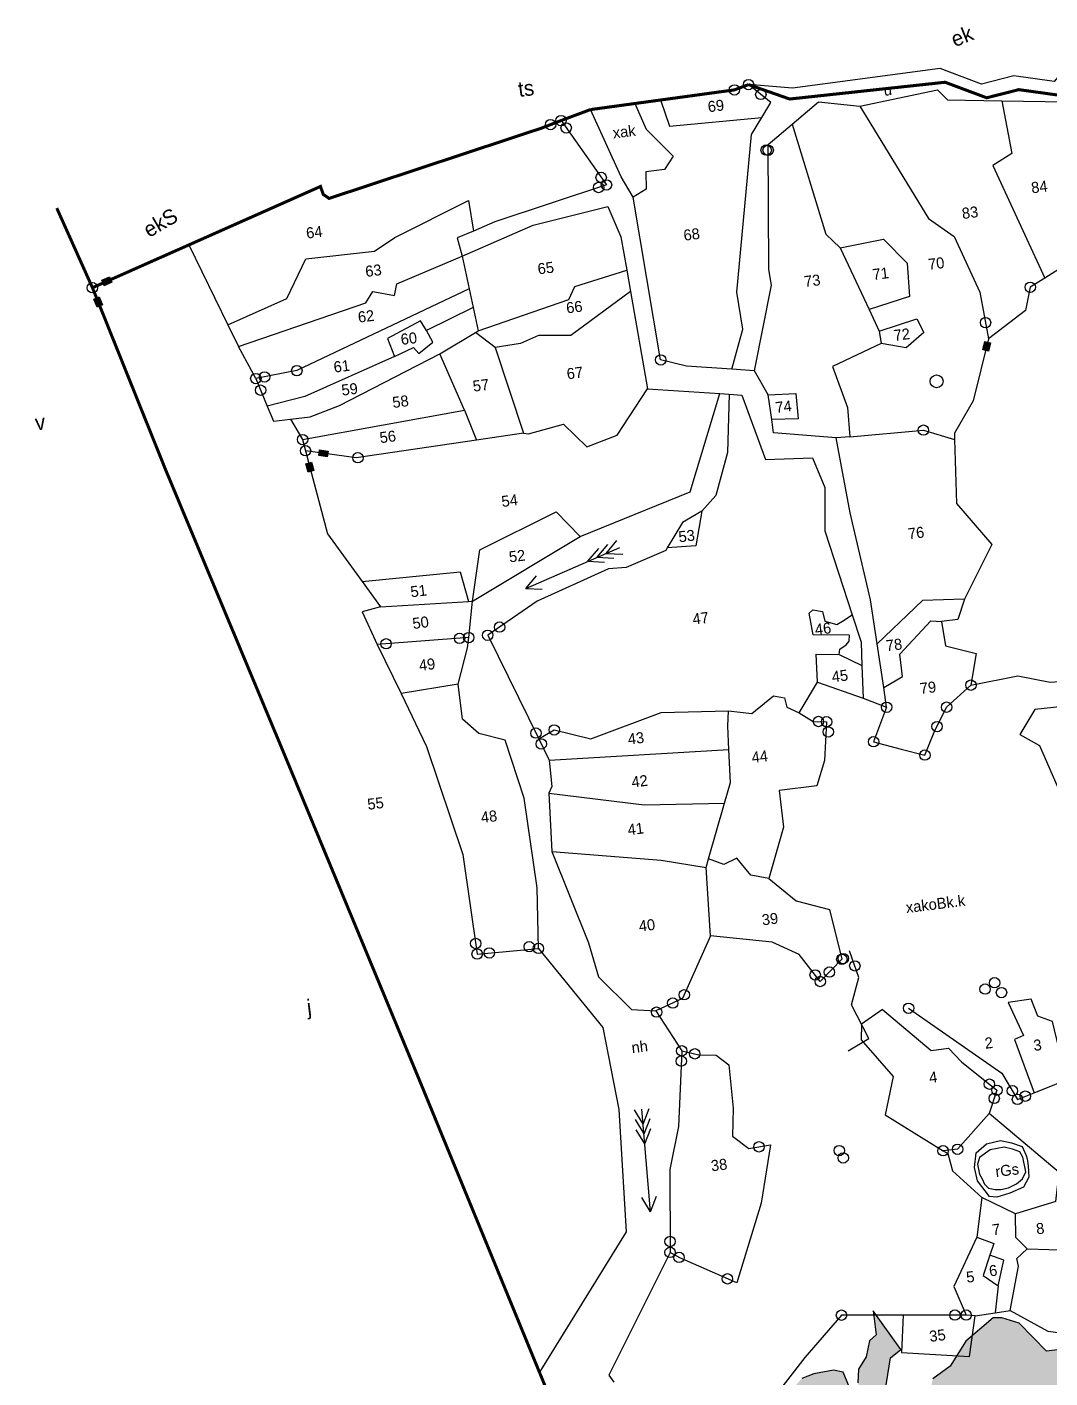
# Model space of a CAD drawing. Header units: metres. Extents: x 290104 to 292132, y 1990019 to 1991719.
# Drawn here: x 290122 to 290799, y 1990526 to 1991420 of the extents above; entities that cross this region are included whole.
import ezdxf
from ezdxf.enums import TextEntityAlignment as Align

# ---------------------------------------------------------------- set-up
doc = ezdxf.new("R2010")
doc.units = ezdxf.units.M
doc.header["$MEASUREMENT"] = 0
doc.linetypes.add('DASHDOT', pattern=[1, 0.5, -0.25, 0, -0.25])
doc.linetypes.add('DIVIDE', pattern=[1.25, 0.5, -0.25, 0, -0.25, 0, -0.25])
for name, color, linetype in [('LINE_WATER', 4, 'Continuous'), ('OFF', 1, 'Continuous'), ('POLY_HATCH', 12, 'Continuous'), ('POLY_PARCEL', 6, 'Continuous'), ('POLY_ROAD', 30, 'Continuous'), ('POLY_WATER', 4, 'Continuous'), ('SYM_ARROW', 1, 'Continuous'), ('SYM_STONE', 1, 'Continuous'), ('TEXT_MAPIN', 7, 'Continuous'), ('TEXT_MAPOUT', 7, 'Continuous'), ('TEXT_PARCEL', 7, 'Continuous'), ('V_BOUND_LINE', 7, 'Continuous'), ('V_BOUND_STREAM_LINE', 7, 'DASHDOT'), ('V_DIVIDE_LINE', 7, 'DIVIDE')]:
    doc.layers.add(name, color=color, linetype=linetype)
doc.styles.add('TEXT_MAP', font='')
doc.styles.get('TEXT_MAP').set_extended_font_data('Kruti Dev 050')

# ---------------------------------------------------------------- blocks, each defined once
blk = doc.blocks.new('STONE')
blk.add_circle((0, 0), 0.8510231522929323)
blk = doc.blocks.new('RIVERARROW')
for points in [[(0, 0), (3.524874599461612, 1.734423010362718)], [(0, 0), (24.26027970353772, 0)], [(0, 0), (3.524874599461612, -1.734423010362718)], [(16.04552217876076, 0), (19.57039677822237, 1.734423010362718)], [(16.04552217876076, 0), (19.57039677822237, -1.734423010362718)], [(18.42821459417472, 0), (21.95308919363633, 1.734423010362718)], [(18.42821459417472, 0), (21.95308919363633, -1.734423010362718)], [(20.73540510407611, 0), (24.26027970353772, 1.734423010362718)], [(20.73540510407611, 0), (24.26027970353772, -1.734423010362718)]]:
    blk.add_lwpolyline(points)
blk = doc.blocks.new('STONESQUAREFILLED')
blk.add_hatch(color=256).paths.add_polyline_path([(0.6958872628347308, -0.481363590938571), (0.6958872628347308, 0.481363590938571), (-0.6958872628347308, 0.481363590938571), (-0.6958872628347308, -0.481363590938571)])
blk.add_lwpolyline([(-0.6958872628347308, 0.481363590938571), (0.6958872628347308, 0.481363590938571), (0.6958872628347308, -0.481363590938571), (-0.6958872628347308, -0.481363590938571)], close=True)
blk = doc.blocks.new('PAKKAWELL')
blk.add_circle((0, 0), 1.814447681999809)
blk = doc.blocks.new('21432')
at = {"layer": 'POLY_HATCH'}
h = blk.add_hatch(dxfattribs=at)
h.set_pattern_fill('ZIGZAG', color=256, scale=40.40039690442527, angle=7.091492986358515, style=0)
h.set_pattern_definition([(7.091492986358515, (290088.8200851613, 1989667.837762108), (4.38796861673277, 5.634867665452759), [5.050049613053159, -5.050049613053159]), (97.09149298635852, (290093.8315033024, 1989668.461211632), (-5.634867665452758, 4.38796861673277), [5.050049613053159, -5.050049613053159])])
h.paths.add_polyline_path([(290750.5871927554, 1990108.055136135), (290745.0264765553, 1990087.729126034), (290768.676812903, 1990074.117019292), (290778.6770453232, 1990068.046396606), (290796.6905425654, 1990062.5876834), (290811.9543437237, 1990057.556866444), (290829.2091658157, 1990052.003769642), (290843.1954843297, 1990051.048852627), (290854.4235930117, 1990048.873793472), (290870.4029505969, 1990050.476731161), (290890.7106791773, 1990073.022337738), (290898.4470285136, 1990085.149342659), (290907.4466926176, 1990071.639533779), (290920.1002730337, 1990062.819124239), (290931.0027001721, 1990058.785661676), (290959.9287328789, 1990064.694137222), (290967.3288602559, 1990070.234574183), (290976.100800228, 1990070.940867259), (290992.9843706686, 1990077.66109962), (290998.3914589746, 1990080.643681878), (291005.2154905211, 1990075.332873526), (291015.8861401923, 1990079.355260597), (291042.0384918536, 1990099.548093476), (291044.6547840685, 1990112.57807293), (291049.7276691312, 1990112.054217126), (291065.655824598, 1990107.876014668), (291088.6519234937, 1990108.811936353), (291111.3650354311, 1990112.022566609), (291119.9031718471, 1990117.704578505), (291131.8122381957, 1990130.350693658), (291143.2617881998, 1990165.268758564), (291143.9580569444, 1990175.558382836), (291147.6200554938, 1990192.568302677), (291155.8691420092, 1990191.284627885), (291165.434778872, 1990173.22541117), (291175.5354115582, 1990175.636940714), (291179.2364846048, 1990179.947224143), (291187.5879895233, 1990190.225836131), (291191.3854174518, 1990196.858015734), (291198.0760530808, 1990205.00507935), (291198.793627645, 1990214.718968544), (291198.0410233887, 1990223.864976471), (291198.0491135776, 1990236.185493237), (291196.9171680599, 1990245.284308908), (291194.55288471, 1990254.999784284), (291176.0395315613, 1990264.667818788), (291145.293490898, 1990260.408696227), (291122.6241137694, 1990261.061572033), (291122.0991014689, 1990275.756842456), (291119.967105769, 1990285.910843779), (291106.1885996214, 1990287.371455178), (291100.9026821903, 1990298.435495155), (291092.3633098455, 1990321.684693568), (291082.7442520005, 1990329.170724241), (291072.3714693365, 1990328.748558146), (291054.7798325337, 1990326.994192871), (291050.8881484626, 1990344.309571241), (291057.9611357804, 1990367.764501244), (291055.1886315396, 1990379.575360942), (291052.4670338712, 1990387.485339202), (291048.5685042765, 1990394.380631978), (291042.961192883, 1990404.536420363), (291035.1063895493, 1990411.807798023), (291039.1736013405, 1990417.523397416), (291053.8315549393, 1990425.5852991), (291046.9941182908, 1990435.153920963), (291035.989951993, 1990450.282060396), (291027.226432112, 1990457.87452496), (291008.7861034476, 1990466.433806734), (290993.765631931, 1990471.945465336), (290985.0507318661, 1990472.163685987), (290967.5654737692, 1990469.554286525), (290958.2700892702, 1990481.421930348), (290941.331162204, 1990490.758500439), (290925.5129042406, 1990502.682933958), (290914.4509937984, 1990511.291865498), (290908.3072590197, 1990518.776110025), (290889.6010011539, 1990529.47298654), (290878.3726873198, 1990528.944392124), (290858.0526079038, 1990524.679914862), (290853.8235600184, 1990516.773504241), (290848.9031043924, 1990514.424834349), (290844.1999434062, 1990517.312811796), (290832.5993296163, 1990519.776842572), (290830.6345291578, 1990533.13926186), (290821.946135501, 1990547.290792694), (290796.7037437459, 1990544.150492545), (290778.4678124351, 1990562.653313848), (290766.9584165369, 1990566.068152354), (290761.4157807319, 1990566.071001671), (290743.2428497287, 1990550.654912795), (290732.8288829238, 1990534.126942094), (290721.3970332068, 1990525.780927898), (290715.6665576308, 1990499.44987217), (290716.9425504507, 1990494.761934158), (290707.3950127967, 1990499.113224629), (290689.8413088879, 1990517.700918983), (290693.3518236847, 1990539.601505171), (290700.2625528947, 1990545.307914228), (290681.8606128399, 1990570.713908772), (290683.8115558599, 1990555.031819268), (290679.4600894917, 1990551.028558731), (290677.3213067008, 1990540.37674319), (290672.1143269847, 1990532.112758299), (290671.8525790547, 1990523.079222881), (290674.3197407327, 1990514.385179668), (290668.8619215168, 1990513.706195257), (290661.9657467107, 1990530.157835288), (290655.5712293648, 1990531.439466952), (290642.6937474345, 1990529.145048), (290634.7614893388, 1990526.081082257), (290629.8974429136, 1990520.6292877), (290625.8852632838, 1990513.898708963), (290615.1392795697, 1990511.177080089), (290600.8016030706, 1990492.776211029), (290593.9684206206, 1990475.308944616), (290590.7232923547, 1990467.981406119), (290592.8511599216, 1990462.01468019), (290602.0557642847, 1990454.851199385), (290612.7871941737, 1990435.414774517), (290639.9029895616, 1990434.633843433), (290637.5315670696, 1990459.264595304), (290642.8306473707, 1990477.925776582), (290663.5087346044, 1990492.609160198), (290670.6250321385, 1990471.690201625), (290680.5082258816, 1990459.072076946), (290694.4035986755, 1990453.184535658), (290720.2397558487, 1990451.552024743), (290744.7151036127, 1990455.289285569), (290747.6172917938, 1990459.80462816), (290745.9208195019, 1990473.441228539), (290763.9168339097, 1990479.141950103), (290785.7480960277, 1990481.857885912), (290796.4056177577, 1990479.72183067), (290799.551360864, 1990465.57314732), (290804.9909876538, 1990438.554565717), (290807.9707293888, 1990431.309056525), (290824.8312900927, 1990396.017952302), (290808.5426632009, 1990393.299171829), (290793.9723475796, 1990410.180865527), (290785.4536012678, 1990422.968735392), (290758.8540319106, 1990430.737713685), (290726.8778281196, 1990431.606367137), (290714.5129188736, 1990430.760481287), (290701.4621436246, 1990424.290210114), (290680.4754790516, 1990409.216461844), (290665.4555751506, 1990390.730719732), (290646.4344074226, 1990382.132935699), (290636.6323990404, 1990388.529715295), (290620.2662259676, 1990397.571787524), (290604.2357157774, 1990398.347031114), (290590.5660992058, 1990393.841921271), (290556.6171287406, 1990377.155586859), (290543.0719658606, 1990396.93434768), (290534.3835801554, 1990411.085874777), (290514.8680180026, 1990428.737117167), (290488.0067001366, 1990427.472564695), (290474.9668406905, 1990437.620830338), (290452.4679049955, 1990456.978075219), (290447.0985483426, 1990461.15677027), (290417.5119594696, 1990465.092237864), (290419.9534973893, 1990477.927386424), (290416.0718569452, 1990487.454089039), (290408.4931876808, 1990498.830773588), (290404.8965597051, 1990509.162903099), (290391.1932275705, 1990507.843116196), (290362.9315338481, 1990502.787257968), (290349.9376940404, 1990498.860839757), (290333.5277862817, 1990491.429564096), (290331.1062151743, 1990486.123505969), (290323.9479809634, 1990487.927871605), (290299.2479002699, 1990491.399782821), (290294.6507039779, 1990494.292726139), (290271.1789095176, 1990490.987711371), (290262.0727736751, 1990486.77498115), (290257.1393627964, 1990483.081357426), (290243.4872407317, 1990487.542706934), (290236.8990235059, 1990490.957930097), (290231.9204672363, 1990490.723551262), (290217.5507626557, 1990485.471015311), (290193.9395008052, 1990486.383485642), (290192.6990659904, 1990474.679623011), (290170.8901669085, 1990476.586287427), (290162.9712382525, 1990475.216144225), (290156.1391097232, 1990468.206430241), (290151.0150077966, 1990462.949144066), (290142.9464966303, 1990450.395829077), (290133.8363159827, 1990440.022838147), (290126.8135037783, 1990431.449462629), (290123.7727322837, 1990421.831536725), (290122.2493105107, 1990412.402382665), (290121.9110704141, 1990402.735680157), (290122.3806877121, 1990395.864380801), (290125.3621601056, 1990387.380644222), (290132.4671593155, 1990376.715002056), (290138.6740159849, 1990370.172461394), (290191.2281343466, 1990328.58740049), (290206.0122019291, 1990315.027235312), (290222.6975849787, 1990319.969397725), (290252.4274382266, 1990322.513011976), (290260.8200443099, 1990323.172113713), (290261.240471412, 1990313.599798536), (290273.834752727, 1990286.677726514), (290289.1766960857, 1990256.247631164), (290295.6645204183, 1990244.350256688), (290312.0622858104, 1990233.300753957), (290331.4496217365, 1990226.088027677), (290340.3138638341, 1990222.955959953), (290347.4249339378, 1990221.53070931), (290351.7391438504, 1990220.91246991), (290363.2627980437, 1990224.271001284), (290372.699083794, 1990225.829917247), (290376.9641108833, 1990222.510662944), (290390.562997947, 1990209.188036907), (290408.5293305032, 1990204.108443347), (290417.1577509072, 1990202.871959895), (290433.9510826386, 1990201.695161362), (290442.9136983342, 1990203.965119708), (290450.3468293145, 1990187.565528735), (290460.441390528, 1990180.73667141), (290483.7635951052, 1990172.858513474), (290501.9206113365, 1990169.342581449), (290522.7841963982, 1990171.938132612), (290535.5893859923, 1990177.381021018), (290539.8031962179, 1990168.280624735), (290545.5815288025, 1990158.989876914), (290563.5458352698, 1990150.83015254), (290572.4060347105, 1990146.014106856), (290584.9673124223, 1990141.032062768), (290599.6220220984, 1990147.090024698), (290614.0880736093, 1990154.664460558), (290619.1650040559, 1990160.30086081), (290618.2506749227, 1990139.782918559), (290619.9034546022, 1990129.593945512), (290627.1068274102, 1990124.330329416), (290636.9163835281, 1990116.696046112), (290653.5540233702, 1990109.911216083), (290669.957860235, 1990108.102100222), (290684.6577079294, 1990110.700816344), (290689.2138110081, 1990117.427379542), (290693.4296473226, 1990111.407114072), (290706.7024287047, 1990106.898567656), (290717.7483748323, 1990104.807886274)])
h.paths.add_polyline_path([(290857.3921143186, 1990290.940320918), (290851.0507811048, 1990310.944123952), (290851.6330341338, 1990331.039159341), (290856.5753805622, 1990347.056013191), (290869.6799361621, 1990371.789298982), (290884.3883459356, 1990383.630408091), (290898.3339050571, 1990389.215817138), (290916.0694465151, 1990389.111920267), (290937.4062655619, 1990384.835445488), (290959.6865396774, 1990372.975341013), (290975.3222118092, 1990352.587613197), (290989.0507553616, 1990316.56062081), (290987.0452384093, 1990295.518425859), (290975.080919102, 1990274.007395315), (290954.0190347278, 1990263.686173579), (290919.4914068804, 1990256.310337625), (290885.3492582109, 1990258.223653034), (290866.0098557855, 1990271.219721017)], flags=16)
h.paths.add_polyline_path([(290627.9976282816, 1990260.0221165), (290612.9001781994, 1990253.29722709), (290593.3700690154, 1990248.790421309), (290572.8220763404, 1990252.465576686), (290547.7638789614, 1990270.11966374), (290537.3717437623, 1990286.828766671), (290527.3079868714, 1990284.192015503), (290501.8074784145, 1990277.557691291), (290478.2724673814, 1990277.399326663), (290457.3003566335, 1990284.483632134), (290448.1805756534, 1990290.965284782), (290433.0867641722, 1990289.779907644), (290408.8695251583, 1990289.536674618), (290392.6729994303, 1990297.215085878), (290386.7098841533, 1990306.166597562), (290381.3368888993, 1990304.80578034), (290356.8615479292, 1990301.068525085), (290333.1605281521, 1990307.813333698), (290318.5017425952, 1990319.837347017), (290311.6055677892, 1990336.288987048), (290318.5199350213, 1990347.534913031), (290334.2996130843, 1990354.344670839), (290356.2968839463, 1990350.157433408), (290366.8659431134, 1990343.163698705), (290375.2186806812, 1990337.279002081), (290397.2268599734, 1990349.710300548), (290417.3507339965, 1990349.444299919), (290432.2712674834, 1990346.453822018), (290436.5270020383, 1990334.520374813), (290460.3237536286, 1990343.712273942), (290474.9898163874, 1990342.767285167), (290495.0252284265, 1990337.643600423), (290511.3877634773, 1990323.062011269), (290534.8343125263, 1990318.362691783), (290547.0222978043, 1990309.493209404), (290577.9030639717, 1990328.567373547), (290588.5642243027, 1990331.970830578), (290606.8958947994, 1990329.404717933), (290626.3266261965, 1990312.435302783), (290634.1594985537, 1990294.023051331), (290625.1063559034, 1990272.125310725)], flags=16)
h.paths.add_polyline_path([(290273.1620393688, 1990383.462987588), (290268.6636697952, 1990379.712901171), (290253.7482664655, 1990376.270692393), (290226.4555366951, 1990382.615369994), (290215.2421110623, 1990390.082746863), (290205.7296084517, 1990395.280257124), (290197.0874870078, 1990396.33210243), (290197.7026868638, 1990402.789563094), (290198.9729209392, 1990409.683004329), (290200.5507480128, 1990419.805175034), (290213.2117200374, 1990423.507248901), (290224.9118632557, 1990426.380798281), (290236.7404894051, 1990425.370876767), (290243.1117079954, 1990422.618534349), (290251.0083413111, 1990416.156512858), (290263.4015464498, 1990410.608386921), (290269.5085943159, 1990404.278221115), (290274.5227273529, 1990395.330624437), (290272.7729742848, 1990389.441015959)], flags=16)
at = {"layer": 'LINE_WATER'}
for points in [[(290756.9305327066, 1990681.363661741), (290766.1765058079, 1990683.464089594), (290773.4892968976, 1990681.99840554), (290780.4503800267, 1990679.538796556), (290783.0794908858, 1990673.689739772), (290783.8386249942, 1990671.408747403), (290784.4206529824, 1990666.730284264), (290784.8837777065, 1990659.18650358), (290781.4273452573, 1990652.580369862), (290772.4141903085, 1990648.608560427), (290763.6945404643, 1990646.098522696), (290758.8969453452, 1990646.451849094), (290750.9464142349, 1990656.86484864), (290748.904327614, 1990665.637455257), (290750.080866341, 1990675.285565111), (290756.9305327066, 1990681.363661741)], [(290783.0138015291, 1990662.754563388), (290780.8553018947, 1990672.462862646), (290778.985325144, 1990676.030927062), (290774.0131220297, 1990677.787789176), (290768.6310080986, 1990679.018573134), (290759.3268321411, 1990677.385992056), (290752.3607600633, 1990672.243588975), (290751.0121108929, 1990667.800025932), (290752.2950707066, 1990661.308412591), (290754.1068446011, 1990658.208194951), (290755.5087003777, 1990654.581898246), (290758.1985116447, 1990652.066005782), (290762.586189219, 1990651.186595713), (290766.3893406801, 1990651.184642296), (290771.4804476317, 1990652.29309312), (290776.8650591145, 1990654.863320255), (290780.7289115568, 1990658.194526551), (290783.0138015291, 1990662.754563388)]]:
    blk.add_lwpolyline(points, dxfattribs=at)
at = {"layer": 'OFF'}
blk.add_lwpolyline([(290675.3549560021, 1990976.166103833), (290690.8347246831, 1990970.145851068)], dxfattribs=at)
at = {"layer": 'POLY_HATCH'}
for points in [[(290821.946135501, 1990547.290792694), (290796.7037437459, 1990544.150492545), (290778.4678124351, 1990562.653313848), (290766.9584165369, 1990566.068152354), (290761.4157807319, 1990566.071001671), (290743.2428497287, 1990550.654912795), (290732.8288829238, 1990534.126942094), (290721.3970332068, 1990525.780927898)], [(290689.8413088879, 1990517.700918983), (290693.3518236847, 1990539.601505171), (290700.2625528947, 1990545.307914228), (290681.8606128399, 1990570.713908772), (290683.8115558599, 1990555.031819268), (290679.4600894917, 1990551.028558731), (290677.3213067008, 1990540.37674319), (290672.1143269847, 1990532.112758299), (290671.8525790547, 1990523.079222881)], [(290668.8619215168, 1990513.706195257), (290661.9657467107, 1990530.157835288), (290655.5712293648, 1990531.439466952), (290642.6937474345, 1990529.145048), (290634.7614893388, 1990526.081082257)]]:
    blk.add_lwpolyline(points, dxfattribs=at)
at = {"layer": 'POLY_PARCEL'}
for points in [[(290524.1220043078, 1991369.607220134), (290531.5977351756, 1991352.65936322), (290549.4783158361, 1991334.767942321), (290543.8571295199, 1991326.022289335), (290531.5241829351, 1991324.487999147), (290531.6266609597, 1991312.878249497), (290522.9918167473, 1991307.627843399)], [(290541.2662450286, 1991371.951712029), (290547.0139257805, 1991354.577226872), (290608.2159121083, 1991360.339428976)], [(290673.1897837953, 1991367.91481987), (290718.5241115185, 1991293.430782709), (290735.509706659, 1991281.556653061), (290752.5720454227, 1991244.741879961), (290758.22318372, 1991213.998883648)], [(290767.1424424535, 1991371.394849357), (290773.6762379135, 1991336.583221067), (290761.0539658873, 1991328.586372386), (290795.4931648146, 1991254.16028314)], [(290628.3651176904, 1991356.004542894), (290650.5902891342, 1991283.089250361), (290660.0354731081, 1991274.057390299)], [(290365.4408018601, 1991280.995670615), (290414.1285442802, 1991305.524022885), (290417.4185206369, 1991285.248416718)], [(290254.9034694084, 1991223.132329704), (290293.9151196117, 1991240.675680171), (290306.4549757247, 1991266.866476982), (290351.9598586996, 1991271.89599075), (290365.4408018601, 1991280.995670615)], [(290660.0354731081, 1991274.057390299), (290688.8116959025, 1991279.905519148), (290704.3979849794, 1991264.076976618), (290706.0129732368, 1991241.973928655), (290679.1543343989, 1991233.221887759)], [(290229.0648807298, 1991276.089373235), (290254.9034694084, 1991223.132329704)], [(290261.8486880197, 1991208.897874065), (290346.1038580051, 1991237.694892681), (290350.8534205668, 1991245.23290361), (290365.0855097114, 1991242.582552316), (290366.6462213544, 1991250.355409648), (290409.9736083182, 1991268.568501059)], [(290409.9736083182, 1991268.568501059), (290414.5663864575, 1991246.905768431)], [(290660.0354731081, 1991274.057390299), (290679.1543343989, 1991233.221887759)], [(290819.1998400317, 1991269.14736369), (290795.4931648146, 1991254.16028314)], [(290420.4498213491, 1991219.155401849), (290480.4321877498, 1991239.88027889), (290484.4047105111, 1991248.584737512), (290518.8493252432, 1991259.265737796)], [(290795.4931648146, 1991254.16028314), (290785.8539560292, 1991248.066489), (290782.6398025135, 1991232.621877127), (290758.22318372, 1991213.998883648)], [(290414.5663864575, 1991246.905768431), (290300.4950544671, 1991192.864283788), (290273.3462077086, 1991187.592135629)], [(290414.5663864575, 1991246.905768431), (290417.178788527, 1991234.583865253)], [(290521.3044017462, 1991245.168131123), (290481.8388633521, 1991216.225465196), (290460.3680753614, 1991216.236490957), (290448.5279995294, 1991210.740342011), (290431.845188801, 1991208.217887193)], [(290417.178788527, 1991234.583865253), (290386.3043040533, 1991219.328407019)], [(290417.178788527, 1991234.583865253), (290420.4498213491, 1991219.155401849)], [(290679.1543343989, 1991233.221887759), (290685.7920624044, 1991219.044528831)], [(290386.3043040533, 1991219.328407019), (290382.3417398372, 1991225.782583501), (290360.4000488585, 1991214.21109328), (290365.0589605787, 1991202.159529394)], [(290685.7920624044, 1991219.044528831), (290710.8917022526, 1991227.081503053), (290715.4019148858, 1991218.191767274), (290703.8025031352, 1991208.053968759), (290687.1834311096, 1991210.900892911)], [(290254.9034694084, 1991223.132329704), (290261.8486880197, 1991208.897874065)], [(290365.0589605787, 1991202.159529394), (290377.5855458123, 1991208.138815202), (290381.2386214124, 1991204.172373177), (290390.4216190827, 1991211.630371207), (290386.3043040533, 1991219.328407019)], [(290395.1612230992, 1991204.009747033), (290418.8022700107, 1991218.16866294)], [(290418.8022700107, 1991218.16866294), (290420.4498213491, 1991219.155401849)], [(290431.845188801, 1991208.217887193), (290418.8022700107, 1991218.16866294)], [(290685.7920624044, 1991219.044528831), (290687.1834311096, 1991210.900892911)], [(290273.3462077086, 1991187.592135629), (290261.8486880197, 1991208.897874065)], [(290431.845188801, 1991208.217887193), (290450.5260896153, 1991151.535355769)], [(290687.1834311096, 1991210.900892911), (290655.0488571074, 1991195.562162566), (290664.8546206843, 1991168.429559227), (290666.5179003182, 1991148.978752638)], [(290758.22318372, 1991213.998883648), (290748.0506008821, 1991172.974625339), (290735.7022978716, 1991151.599510077), (290735.8260686318, 1991147.297618892)], [(290365.0589605787, 1991202.159529394), (290305.7729496351, 1991175.837261213), (290280.9403234131, 1991169.313638776)], [(290296.2738250906, 1991160.7612347), (290309.3420143888, 1991162.386993352), (290328.6364664662, 1991169.839799084), (290395.1612230992, 1991204.009747033)], [(290411.5033137559, 1991166.796564785), (290395.1612230992, 1991204.009747033)], [(290273.3462077086, 1991187.592135629), (290280.9403234131, 1991169.313638776)], [(290450.5260896153, 1991151.535355769), (290453.7188545411, 1991151.038517014), (290477.065718738, 1991157.519156276), (290492.3606355542, 1991142.435201264), (290512.4052059666, 1991150.293095237), (290532.5019684642, 1991180.86916077)], [(290612.489205997, 1991176.923361489), (290630.6687930914, 1991177.656780221), (290632.3589662673, 1991160.984831433), (290614.7420431821, 1991160.457111082)], [(290280.9403234131, 1991169.313638776), (290285.0725231382, 1991159.367727677), (290296.2738250906, 1991160.7612347)], [(290304.276332327, 1991147.230954857), (290411.5033137559, 1991166.796564785)], [(290411.5033137559, 1991166.796564785), (290419.3426010883, 1991146.900196124)], [(290296.2738250906, 1991160.7612347), (290304.276332327, 1991147.230954857)], [(290666.5179003182, 1991148.978752638), (290715.1266580475, 1991153.513828219), (290735.8260686318, 1991147.297618892)], [(290304.276332327, 1991147.230954857), (290306.24076204, 1991139.853930776)], [(290419.3426010883, 1991146.900196124), (290339.858118321, 1991135.085505583), (290306.24076204, 1991139.853930776)], [(290450.5260896153, 1991151.535355769), (290419.3426010883, 1991146.900196124)], [(290666.5179003182, 1991148.978752638), (290657.3871671398, 1991148.319143048)], [(290735.8260686318, 1991147.297618892), (290737.0427360179, 1991105.010000245), (290760.5124272272, 1991077.881966143), (290742.4301344544, 1991041.598948211)], [(290306.24076204, 1991139.853930776), (290320.880405204, 1991084.877670011), (290343.8020924367, 1991053.314238387)], [(290416.7802783985, 1991040.344560079), (290421.5288804839, 1991074.311702801), (290472.0842895693, 1991099.37590007), (290488.0895937661, 1991083.114369949)], [(290568.5770161054, 1991099.889586797), (290564.4447100556, 1991077.060847891), (290545.6203263429, 1991075.604546372)], [(290343.8020924367, 1991053.314238387), (290408.5817819835, 1991059.737451789)], [(290408.5817819835, 1991059.737451789), (290414.1926860271, 1991040.185970141)], [(290343.8020924367, 1991053.314238387), (290355.9291911111, 1991036.615081561)], [(290355.9291911111, 1991036.615081561), (290343.7154136226, 1991033.200942766), (290353.6977429396, 1991011.659910679)], [(290355.9291911111, 1991036.615081561), (290414.1926860271, 1991040.185970141)], [(290414.1926860271, 1991040.185970141), (290416.7802783985, 1991040.344560079)], [(290742.4301344544, 1991041.598948211), (290714.4875449004, 1991040.858732339), (290684.5207769679, 1991012.024328736)], [(290742.4301344544, 1991041.598948211), (290738.0341147463, 1991028.329265387), (290727.0649597741, 1991026.964638796)], [(290659.4316166618, 1991005.000405175), (290659.8744256134, 1991008.631646932), (290664.0052326188, 1991011.380638821), (290665.9337256271, 1991013.855650056), (290666.3217701495, 1991017.927099791), (290642.1534429868, 1991018.049552276), (290639.4653011179, 1991032.466767812), (290641.8890193012, 1991034.55637167), (290648.2745497319, 1991033.562689506), (290649.976935347, 1991027.069189652), (290652.2887782026, 1991026.462754349), (290657.8481498344, 1991024.919276966), (290661.5932593655, 1991027.173269583), (290668.0289136776, 1991031.23315168)], [(290688.855806821, 1990983.271405987), (290701.3317616625, 1990990.557387139), (290699.5003288441, 1991005.278828557), (290720.0018965722, 1991027.231604676), (290727.0649597741, 1991026.964638796)], [(290727.0649597741, 1991026.964638796), (290729.7180349347, 1991010.755061859), (290750.0843099628, 1991005.655069301), (290746.6190780189, 1990984.7541255)], [(290414.2385228141, 1991016.262787501), (290353.6977429396, 1991011.659910679)], [(290353.6977429396, 1991011.659910679), (290369.5499075238, 1990979.237398018)], [(290645.1607791866, 1990986.685319595), (290644.1820663928, 1991005.338368052), (290659.4316166618, 1991005.000405175)], [(290659.4316166618, 1991005.000405175), (290674.4888403887, 1990997.870013356)], [(290407.2522161907, 1990985.453014979), (290369.5499075238, 1990979.237398018)], [(290632.9256085773, 1990966.388382566), (290645.1607791866, 1990986.685319595)], [(290645.1607791866, 1990986.685319595), (290675.3549560021, 1990976.166103833)], [(290690.8347246831, 1990970.145851068), (290682.1853235484, 1990947.314015583), (290700.4565514185, 1990942.35565957), (290716.1442080111, 1990938.496045912), (290722.3200791855, 1990953.568975164), (290730.533971648, 1990970.236504348), (290746.6190780189, 1990984.7541255)], [(290746.6190780189, 1990984.7541255), (290777.6180921909, 1990990.845678417), (290799.141296405, 1990986.818003522), (290839.14201325, 1990989.601596147), (290843.0255774239, 1990951.194059085)], [(290369.5499075238, 1990979.237398018), (290386.3250755438, 1990944.197132334), (290410.3900442185, 1990872.667093884), (290419.8360704975, 1990806.897074553), (290460.3694109858, 1990810.622157938)], [(290586.2412780658, 1990967.732888199), (290601.6551210437, 1990966.074306041), (290615.8664914616, 1990977.676707063), (290623.1877157658, 1990976.352414386), (290624.8353375306, 1990970.299117856), (290632.9256085773, 1990966.388382566)], [(290460.6368240778, 1990949.192453372), (290470.8305036866, 1990955.156136454), (290495.0608379035, 1990949.23720434), (290541.6473850656, 1990966.65534463), (290586.2412780658, 1990967.732888199)], [(290586.4400390033, 1990942.1875443), (290585.6285928534, 1990957.652757224), (290586.2412780658, 1990967.732888199)], [(290632.9256085773, 1990966.388382566), (290642.1158588326, 1990960.826416565), (290651.0894075296, 1990960.601719896), (290649.806339848, 1990934.962001572), (290644.7304484611, 1990918.237836957), (290619.6240865929, 1990915.114459716), (290622.5804726935, 1990890.726710672), (290612.9239150946, 1990856.892974064)], [(290843.0255774239, 1990951.194059085), (290813.6953210338, 1990971.237222846), (290788.9746560609, 1990968.60884953), (290778.9441464967, 1990952.162343618), (290791.9319236643, 1990944.837711792), (290805.6746470645, 1990913.467960659), (290813.0271447799, 1990875.939000069), (290830.2669947887, 1990888.365182533), (290844.3406580288, 1990857.93064422), (290857.3331304505, 1990857.758904014), (290876.4991184666, 1990869.083650986), (290871.2941708979, 1990907.326795553), (290875.2205176922, 1990916.159046214)], [(290467.5446205962, 1990935.192108543), (290586.4400390033, 1990942.1875443)], [(290583.6096845735, 1990906.638906721), (290587.586011067, 1990920.346659391), (290586.4400390033, 1990942.1875443)], [(290467.3241426153, 1990913.402670381), (290530.3759458163, 1990905.630066489), (290583.6096845735, 1990906.638906721)], [(290572.9639168769, 1990869.939317086), (290583.6096845735, 1990906.638906721)], [(290469.2057566203, 1990874.71623579), (290541.6378463508, 1990869.034474582), (290571.3084336679, 1990864.232302228)], [(290571.3084336679, 1990864.232302228), (290572.9639168769, 1990869.939317086)], [(290612.9239150946, 1990856.892974064), (290601.0337774614, 1990858.989925633), (290591.5720538445, 1990870.329368026), (290583.1461544988, 1990866.152004447), (290572.9639168769, 1990869.939317086)], [(290574.2516081353, 1990819.002488713), (290571.3084336679, 1990864.232302228)], [(290612.9239150946, 1990856.892974064), (290630.8616072325, 1990842.137795651), (290653.0443299094, 1990836.404089445), (290661.1705769954, 1990803.441578779), (290646.9020871472, 1990788.702939009), (290633.0404375854, 1990806.647317287), (290615.0432789691, 1990814.689806487), (290574.2516081353, 1990819.002488713)], [(290574.2516081353, 1990819.002488713), (290555.726342239, 1990777.36014677), (290538.0249898013, 1990769.301563273)], [(290665.3904837847, 1990742.87625501), (290678.9854766044, 1990751.000604784), (290667.6604841482, 1990773.360471668), (290672.4713868524, 1990791.444145493), (290666.2739997401, 1990808.967935224)], [(290788.3862085897, 1990715.134471843), (290816.8990204331, 1990726.545895005), (290804.7835990246, 1990744.903969613), (290800.4806966359, 1990762.311524345), (290790.8546733568, 1990765.813311595), (290786.4687802932, 1990777.015979801), (290771.3409395306, 1990774.920383283)], [(290688.1017675971, 1990770.279497163), (290674.2176654256, 1990760.464931115), (290673.8789114142, 1990750.178870579), (290695.2438404154, 1990725.879113279), (290689.7822793935, 1990700.398599279), (290728.1581627007, 1990676.743118675)], [(290688.1017675971, 1990770.279497163), (290720.3897929163, 1990742.949109822), (290731.7291294631, 1990744.573394411), (290740.3255942975, 1990735.603387873), (290763.8315725592, 1990716.739912627), (290758.5804299737, 1990701.330977627)], [(290705.3606624182, 1990770.984163515), (290767.1273554605, 1990728.043804898), (290777.4019873148, 1990710.73835694), (290788.3862085897, 1990715.134471843)], [(290771.3409395306, 1990774.920383283), (290781.3493922486, 1990752.882495913), (290775.481212011, 1990750.230012863), (290788.3862085897, 1990715.134471843)], [(290555.1894472032, 1990742.846018033), (290566.4897426001, 1990740.225513577), (290577.9671387002, 1990740.063020442), (290586.4240421018, 1990733.481432881), (290589.34319957, 1990704.900234318), (290588.782630497, 1990686.382444869), (290599.6671680479, 1990678.194447867), (290614.0058406592, 1990680.614404008), (290607.6737180736, 1990641.976337764), (290591.5780860094, 1990589.275221105), (290553.8660139038, 1990605.894298812), (290547.4708291132, 1990609.496908605)], [(290753.8808736025, 1990645.745449748), (290750.5518141983, 1990619.537498397)], [(290783.7536835995, 1990611.728263666), (290776.3219085462, 1990619.430165579), (290776.0001544776, 1990635.025588896)], [(290750.5518141983, 1990619.537498397), (290735.1919186574, 1990586.894885469), (290743.4795194546, 1990567.977230805)], [(290750.5518141983, 1990619.537498397), (290761.7112465756, 1990615.455899894), (290759.1505524408, 1990607.698364418)], [(290759.1505524408, 1990607.698364418), (290754.6587813151, 1990594.090697114), (290764.6807306512, 1990587.250178)], [(290764.6807306512, 1990587.250178), (290768.4768323465, 1990604.436196091), (290759.1505524408, 1990607.698364418)], [(290772.638080806, 1990570.987207512), (290778.1685230873, 1990600.250364889), (290776.9767581244, 1990605.493636227), (290783.7536835995, 1990611.728263666)], [(290783.7536835995, 1990611.728263666), (290812.4381063249, 1990610.983543512)], [(290764.6807306512, 1990587.250178), (290762.5661143109, 1990569.501221675)], [(290701.8530470586, 1990567.965135376), (290660.9439842267, 1990567.953248405), (290636.629877599, 1990539.97576048), (290568.6755906784, 1990452.356501741)], [(290701.8530470586, 1990567.965135376), (290700.5755223017, 1990543.151831212), (290745.6596658146, 1990540.673257429), (290749.3293311053, 1990567.548308866)], [(290743.4795194546, 1990567.977230805), (290701.8530470586, 1990567.965135376)], [(290749.3293311053, 1990567.548308866), (290743.4795194546, 1990567.977230805)], [(290749.3293311053, 1990567.548308866), (290762.5661143109, 1990569.501221675)], [(290762.5661143109, 1990569.501221675), (290772.638080806, 1990570.987207512)], [(290772.638080806, 1990570.987207512), (290797.5292387505, 1990557.370051144), (290823.2903928413, 1990554.105044918)]]:
    blk.add_lwpolyline(points, dxfattribs=at)
at = {"layer": 'POLY_ROAD'}
for points in [[(290475.3176405689, 1991358.323700424), (290505.4094158307, 1991315.752672065), (290431.5402161628, 1991291.250890848), (290417.4185206369, 1991285.248416718)], [(290522.9918167473, 1991307.627843399), (290515.0726532961, 1991321.017205295), (290494.788246021, 1991365.595799643)], [(290588.3766031011, 1991193.752364538), (290558.4674784805, 1991195.936536119), (290541.0748516584, 1991200.02259397), (290522.9918167473, 1991307.627843399)], [(290409.9736083182, 1991268.568501059), (290456.8235696771, 1991289.083952404), (290506.2467174555, 1991301.482285424), (290515.0081018465, 1991281.322914639), (290518.8493252432, 1991259.265737796)], [(290417.4185206369, 1991285.248416718), (290406.5948416853, 1991280.647775614), (290409.9736083182, 1991268.568501059)], [(290518.8493252432, 1991259.265737796), (290521.3044017462, 1991245.168131123)], [(290521.3044017462, 1991245.168131123), (290532.5019684642, 1991180.86916077)], [(290612.489205997, 1991176.923361489), (290603.3400564388, 1991192.659629464)], [(290532.5019684642, 1991180.86916077), (290580.4462855483, 1991177.712942694)], [(290586.710713647, 1991177.300549685), (290594.9222682733, 1991176.759975563), (290610.6663812918, 1991134.185071053), (290641.8016105255, 1991135.246063433), (290649.8706147395, 1991115.625536224), (290650.0056828094, 1991086.893235825), (290668.0289136776, 1991031.23315168)], [(290614.7420431821, 1991160.457111082), (290612.489205997, 1991176.923361489)], [(290657.3871671398, 1991148.319143048), (290615.9363200198, 1991151.728002031), (290614.7420431821, 1991160.457111082)], [(290684.5207769679, 1991012.024328736), (290680.1056026996, 1991041.308824797), (290666.6681006946, 1991098.850319126), (290657.3871671398, 1991148.319143048)], [(290668.0289136776, 1991031.23315168), (290673.8783296564, 1991013.168744251), (290674.4888403887, 1990997.870013356)], [(290688.855806821, 1990983.271405987), (290684.5207769679, 1991012.024328736)], [(290674.4888403887, 1990997.870013356), (290675.3549560021, 1990976.166103833)], [(290690.8347246831, 1990970.145851068), (290688.855806821, 1990983.271405987)]]:
    blk.add_lwpolyline(points, dxfattribs=at)
at = {"layer": 'POLY_WATER'}
for points in [[(290820.7002186261, 1991406.903360571), (290801.7482469924, 1991384.180781075), (290775.003165248, 1991387.910038888), (290753.7078034953, 1991382.516571976), (290726.1462587217, 1991392.808730997), (290628.5140781188, 1991379.878665911), (290599.4235006068, 1991382.141279419)], [(290608.2159121083, 1991360.339428976), (290614.2556566867, 1991370.224259003), (290599.4235006068, 1991382.141279419)], [(290673.1897837953, 1991367.91481987), (290724.5581288027, 1991378.732522033), (290731.1510841682, 1991372.026512749), (290767.1424424535, 1991371.394849357)], [(290628.3651176904, 1991356.004542894), (290645.8207708046, 1991370.708010044), (290673.1897837953, 1991367.91481987)], [(290767.1424424535, 1991371.394849357), (290810.0269118771, 1991370.642208981)], [(290588.3766031011, 1991193.752364538), (290595.6970317235, 1991220.297290812), (290591.7640737335, 1991244.793249908), (290601.3742408929, 1991349.142141379), (290608.2159121083, 1991360.339428976)], [(290603.3400564388, 1991192.659629464), (290614.667022969, 1991249.413382493), (290612.9291066732, 1991259.822411651), (290612.3836757377, 1991342.542851989), (290628.3651176904, 1991356.004542894)], [(290603.3400564388, 1991192.659629464), (290588.3766031011, 1991193.752364538)], [(290488.0895937661, 1991083.114369949), (290560.699669497, 1991112.720110194), (290580.4462855483, 1991177.712942694)], [(290586.710713647, 1991177.300549685), (290585.5080415767, 1991138.823923193), (290577.7581136657, 1991110.238774463), (290568.5770161054, 1991099.889586797)], [(290580.4462855483, 1991177.712942694), (290586.710713647, 1991177.300549685)], [(290568.5770161054, 1991099.889586797), (290555.6868601411, 1991092.426973263), (290545.6203263429, 1991075.604546372)], [(290416.7802783985, 1991040.344560079), (290488.0895937661, 1991083.114369949)], [(290545.6203263429, 1991075.604546372), (290544.5933697327, 1991073.888374466), (290518.351624992, 1991062.672241197), (290506.7542241493, 1991061.64795808), (290459.5801691033, 1991040.294726384), (290426.7853146674, 1991017.800844404), (290460.6368240778, 1990949.192453372)], [(290414.2385228141, 1991016.262787501), (290416.7802783985, 1991040.344560079)], [(290407.2522161907, 1990985.453014979), (290413.5128641573, 1991009.387560453), (290414.2385228141, 1991016.262787501)], [(290460.3694109858, 1990810.622157938), (290459.6362373516, 1990850.750203435), (290451.0162211154, 1990909.941854889), (290438.2555084053, 1990948.296981762), (290420.9407126099, 1990952.838925676), (290410.1233562616, 1990962.374188426), (290407.2522161907, 1990985.453014979)], [(290460.6368240778, 1990949.192453372), (290467.5446205962, 1990935.192108543)], [(290467.5446205962, 1990935.192108543), (290469.2856159039, 1990917.831693407), (290467.3241426153, 1990913.402670381)], [(290467.3241426153, 1990913.402670381), (290469.2057566203, 1990874.71623579)], [(290469.2057566203, 1990874.71623579), (290493.4716310223, 1990814.397391493), (290500.0540257136, 1990791.780266572), (290521.9963531041, 1990770.237009401), (290538.0249898013, 1990769.301563273)], [(290460.3694109858, 1990810.622157938), (290503.0018673908, 1990758.240090083), (290513.5443732573, 1990703.974522788), (290518.5470058823, 1990623.125881254), (290461.0442706358, 1990530.178080794)], [(290538.0249898013, 1990769.301563273), (290555.1894472032, 1990742.846018033)], [(290555.1894472032, 1990742.846018033), (290553.0433843272, 1990692.777512333), (290547.3522032347, 1990664.305680042), (290547.4708291132, 1990609.496908605)], [(290758.5804299737, 1990701.330977627), (290737.7816398083, 1990677.716497387), (290728.1581627007, 1990676.743118675)], [(290802.6942160564, 1990643.162169112), (290804.9686129835, 1990662.352187877), (290758.5804299737, 1990701.330977627)], [(290728.1581627007, 1990676.743118675), (290731.2656462491, 1990674.827618354), (290734.312521748, 1990663.345290119), (290753.7557365396, 1990645.806096019)], [(290753.8808736025, 1990645.745449748), (290753.7557365396, 1990645.806096019)], [(290776.0001544776, 1990635.025588896), (290753.8808736025, 1990645.745449748)], [(290802.6942160564, 1990643.162169112), (290776.0001544776, 1990635.025588896)], [(290547.4708291132, 1990609.496908605), (290506.8781880789, 1990528.173467118), (290510.3799611278, 1990523.587106578)]]:
    blk.add_lwpolyline(points, dxfattribs=at)
at = {"layer": 'V_BOUND_LINE', "const_width": 2.020019845221264}
for points in [[(290599.4235006068, 1991382.141279419), (290590.0547335324, 1991378.623586141), (290541.2662450286, 1991371.951712029)], [(290524.1220043078, 1991369.607220134), (290494.788246021, 1991365.595799643)], [(290541.2662450286, 1991371.951712029), (290524.1220043078, 1991369.607220134)], [(290475.3176405689, 1991358.323700424), (290462.3568799953, 1991353.317391188), (290321.8293542573, 1991306.824899334), (290317.9686312659, 1991309.480821954), (290316.13742352, 1991314.741400906), (290229.0648807298, 1991276.089373235)], [(290494.788246021, 1991365.595799643), (290477.3277098779, 1991359.10012311), (290475.3176405689, 1991358.323700424)], [(290229.0648807298, 1991276.089373235), (290165.2160622075, 1991247.74649704), (290213.3380755739, 1991128.024794587), (290291.6310096317, 1990940.413312258), (290381.9079896845, 1990722.729225294), (290461.0442706358, 1990530.178080794)]]:
    blk.add_lwpolyline(points, dxfattribs=at)
at = {"layer": 'V_BOUND_STREAM_LINE', "ltscale": 10, "const_width": 2.020019845221264, "flags": 128}
for points in [[(290853.3868616759, 1991396.126151896), (290805.0771847268, 1991375.068788217), (290778.3321029824, 1991378.798046029), (290757.0367412298, 1991373.404579118), (290729.4751964561, 1991383.696738138), (290626.6558656163, 1991372.586619824), (290599.4235006068, 1991382.141279419)], [(290461.0442706358, 1990530.178080794), (290466.3627784606, 1990517.237306267)]]:
    blk.add_lwpolyline(points, dxfattribs=at)
at = {"layer": 'V_DIVIDE_LINE', "ltscale": 10, "const_width": 2.020019845221264, "flags": 128}
blk.add_lwpolyline([(290165.2160622075, 1991247.74649704), (290141.6052445611, 1991300.421933543)], dxfattribs=at)
at = {"layer": 'SYM_ARROW'}
for name, p, xscale, yscale, zscale, rotation in [('STONESQUAREFILLED', (290174.7885887898, 1991251.995799409), 4.040039690442526, 4.040039690442526, 4.040039690442526, 23.93672391004278), ('STONESQUAREFILLED', (290169.0095242994, 1991238.308825836), 4.040039690442527, 4.040039690442527, 4.040039690442527, 291.8976093819472), ('STONESQUAREFILLED', (290756.9788912151, 1991208.980868267), 4.040039690442526, 4.040039690442526, 4.040039690442526, 256.0735437820083), ('PAKKAWELL', (290723.8777648814, 1991185.812238926), 2.357266303603942, 2.357266303603942, 2.357266303603942, 7.091492986358515), ('STONESQUAREFILLED', (290318.0817599881, 1991138.174354534), 4.040039690442526, 4.040039690442526, 4.040039690442526, 351.9267853291833), ('STONESQUAREFILLED', (290309.1294660027, 1991129.00597905), 4.040039690442526, 4.040039690442526, 4.040039690442526, 284.9112809608611), ('RIVERARROW', (290451.9352973879, 1991048.67893494), 2.804573262939987, 2.804573262939987, 2.804573262939987, 23.61997088897813), ('STONE', (290470.8305036866, 1990955.156136454), 4.040039690442527, 4.040039690442527, 4.040039690442527, 50.01210170907741), ('RIVERARROW', (290534.5199445114, 1990636.375817517), 2.804573262939987, 2.804573262939987, 2.804573262939987, 94.74293134242463)]:
    blk.add_blockref(name, p, dxfattribs=dict(at, xscale=xscale, yscale=yscale, zscale=zscale, rotation=rotation))
at = {"layer": 'SYM_STONE', "xscale": 4.040039690442526, "yscale": 4.040039690442526, "zscale": 4.040039690442526}
for p, rotation in [((290599.4235006068, 1991382.141279419), 277.0914929863585), ((290590.0547335324, 1991378.623586141), 277.0914929863585), ((290607.5481466875, 1991375.613464266), 277.0914929863585), ((290468.3956392011, 1991355.649962322), 277.0914929863585), ((290475.3176405689, 1991358.323700424), 277.0914929863585), ((290478.7471249704, 1991353.471986743), 277.0914929863585), ((290611.0901448775, 1991338.846768256), 277.0914929863585), ((290612.4092885358, 1991338.658396963), 277.0914929863585), ((290501.8908382579, 1991320.730426429), 277.0914929863585), ((290500.2328815906, 1991314.035659968), 277.0914929863585), ((290505.4094158307, 1991315.752672065), 277.0914929863585), ((290165.2160622075, 1991247.74649704), 277.0914929863585), ((290785.8539560292, 1991248.066489), 277.0914929863585), ((290756.2699886988, 1991224.62454244), 277.0914929863585), ((290541.3436879675, 1991199.959436131), 277.0914929863585), ((290273.3462077086, 1991187.592135629), 277.0914929863585), ((290279.1515851159, 1991188.719506161), 277.0914929863585), ((290300.4950544671, 1991192.864283788), 277.0914929863585), ((290276.5243090386, 1991179.942671568), 277.0914929863585), ((290715.1266580475, 1991153.513828219), 277.0914929863585), ((290304.276332327, 1991147.230954857), 277.0914929863585), ((290306.24076204, 1991139.853930776), 277.0914929863585), ((290340.9019463321, 1991135.240661715), 277.0914929863585), ((290408.1555690567, 1991015.754731137), 277.0914929863585), ((290414.2385228141, 1991016.262787501), 277.0914929863585), ((290426.7853146674, 1991017.800844404), 277.0914929863585), ((290434.6605120616, 1991023.202416199), 277.0914929863585), ((290359.569412714, 1991012.150320325), 277.0914929863585), ((290746.6190780189, 1990984.7541255), 277.0914929863585), ((290690.8347246831, 1990970.145851068), 277.0914929863585), ((290730.533971648, 1990970.236504348), 277.0914929863585), ((290458.7181037347, 1990953.081211004), 277.0914929863585), ((290645.7003237628, 1990960.736661959), 277.0914929863585), ((290651.0894075296, 1990960.601719896), 277.0914929863585), ((290652.1775472347, 1990953.817491462), 277.0914929863585), ((290724.1925755669, 1990957.368621705), 277.0914929863585), ((290462.2811681702, 1990945.859786544), 277.0914929863585), ((290682.1853235484, 1990947.314015583), 277.0914929863585), ((290716.1442080111, 1990938.496045912), 277.0914929863585), ((290418.8402113594, 1990813.830961123), 277.0914929863585), ((290454.2902409973, 1990811.745949544), 277.0914929863585), ((290460.3694109858, 1990810.622157938), 277.0914929863585), ((290419.8360704975, 1990806.897074553), 277.0914929863585), ((290427.8671283701, 1990807.635142521), 277.0914929863585), ((290661.1705769954, 1990803.441578779), 277.0914929863585), ((290662.1441457898, 1990803.865639501), 182.9115288175748), ((290643.5268751875, 1990793.072266043), 277.0914929863585), ((290652.9481479196, 1990794.948218832), 277.0914929863585), ((290669.7809296825, 1990799.051707337), 182.9115288175748), ((290646.9020871472, 1990788.702939009), 277.0914929863585), ((290755.9767895667, 1990783.674287388), 277.0914929863585), ((290762.2472688872, 1990787.887034479), 277.0914929863585), ((290549.2874067022, 1990774.428805798), 277.0914929863585), ((290556.8604934491, 1990779.909568342), 277.0914929863585), ((290766.8224302075, 1990781.363318883), 277.0914929863585), ((290538.5834557163, 1990768.440800831), 277.0914929863585), ((290705.3606624182, 1990770.984163515), 277.0914929863585), ((290555.1894472032, 1990742.846018033), 277.0914929863585), ((290563.8199699802, 1990740.844625804), 277.0914929863585), ((290554.8978442888, 1990736.042805348), 277.0914929863585), ((290758.8047373786, 1990720.773932396), 277.0914929863585), ((290762.0112032276, 1990711.398227032), 277.0914929863585), ((290763.8315725592, 1990716.739912627), 277.0914929863585), ((290774.0259736309, 1990716.424539174), 277.0914929863585), ((290777.4019873148, 1990710.73835694), 277.0914929863585), ((290782.6075561367, 1990712.821734369), 277.0914929863585), ((290606.3464155378, 1990679.32171302), 277.0914929863585), ((290659.4856657409, 1990676.840612865), 314.7415210554609), ((290728.1581627007, 1990676.743118675), 277.0914929863585), ((290737.7816398083, 1990677.716497387), 277.0914929863585), ((290662.1314531211, 1990671.935665817), 314.7415210554609), ((290547.4552643598, 1990616.688299024), 277.0914929863585), ((290547.4708291132, 1990609.496908605), 277.0914929863585), ((290553.4241792354, 1990606.14319825), 277.0914929863585), ((290585.4195067524, 1990591.989203698), 277.0914929863585), ((290660.9439842267, 1990567.953248405), 277.0914929863585), ((290736.0416515577, 1990567.975069579), 277.0914929863585), ((290743.4795194546, 1990567.977230805), 277.0914929863585)]:
    blk.add_blockref('STONE', p, dxfattribs=dict(at, rotation=rotation))
at = {"layer": 'TEXT_MAPIN', "style": 'TEXT_MAP'}
for s, p in [('u', (290691.5175583892, 1991378.572025381)), ('xak', (290517.0629419018, 1991351.122091015))]:
    blk.add_text(s, height=7.272071442796549, rotation=7.091492985510073, dxfattribs=at).set_placement(p, align=Align.MIDDLE)
for s, p in [('xakoBk.k', (290703.9898576873, 1990833.979384246)), ('nh', (290522.4515071595, 1990741.22126913)), ('rGs', (290763.2333734695, 1990659.257547656))]:
    blk.add_text(s, height=7.272071442796549, rotation=7.091492985510073, dxfattribs=at).set_placement(p)
at = {"layer": 'TEXT_MAPOUT', "style": 'TEXT_MAP'}
for s, rotation, p in [('ek', 22.09565967046382, (290735.9672504978, 1991406.762207969)), ('ts', 7.091492985510073, (290447.5843448699, 1991373.953437265)), ('ekS', 30.3316976438604, (290202.7062985954, 1991280.594573621)), ('v', 7.091492985510073, (290127.8728168096, 1991153.270443821)), ('j', 7.091492985510073, (290307.7414450577, 1990766.565756539))]:
    blk.add_text(s, height=10.10009922610632, rotation=rotation, dxfattribs=at).set_placement(p)
at = {"layer": 'TEXT_PARCEL', "style": 'TEXT_MAP'}
for s, p in [('69', (290577.8129275616, 1991368.076886632)), ('84', (290791.8766888634, 1991314.470525343)), ('83', (290746.0110937014, 1991297.471179825)), ('64', (290312.0097119255, 1991284.460523002)), ('68', (290561.7537278169, 1991283.048624012)), ('63', (290351.1738000927, 1991259.095298845)), ('65', (290465.2286615889, 1991260.777874036)), ('71', (290686.8888505027, 1991257.068088579)), ('70', (290723.6117564259, 1991263.818893688)), ('73', (290641.5939259311, 1991252.429456891)), ('62', (290346.2793553189, 1991228.855994835)), ('66', (290484.1198030271, 1991234.959531963)), ('60', (290374.6223884416, 1991214.153220713)), ('72', (290700.8362559619, 1991216.814753148)), ('61', (290330.2084796022, 1991195.830014662)), ('67', (290484.4820938563, 1991191.332567204)), ('59', (290335.4121318853, 1991180.600448969)), ('57', (290422.3255890398, 1991183.163241782)), ('58', (290369.0761976234, 1991172.439730141)), ('74', (290622.5756771276, 1991169.03079167)), ('56', (290360.674527012, 1991149.145797966)), ('54', (290441.3075548868, 1991106.856202472)), ('76', (290710.3035489749, 1991085.505826353)), ('53', (290558.4814572408, 1991083.511591748)), ('52', (290446.2456652576, 1991070.249658231)), ('51', (290381.0930305886, 1991047.079566787)), ('50', (290382.3904484671, 1991026.190584104)), ('47', (290567.7081621589, 1991029.064563778)), ('46', (290648.683376715, 1991022.177513389)), ('78', (290695.6857176103, 1991011.491274357)), ('49', (290386.6464642469, 1990998.430630398)), ('45', (290659.8663666463, 1990990.868237412)), ('79', (290718.1801049456, 1990983.154398359)), ('43', (290524.8972758051, 1990949.645771923)), ('44', (290606.8149611115, 1990937.50992422)), ('42', (290527.3296076086, 1990921.268583746)), ('55', (290352.5676573051, 1990906.502340713)), ('48', (290427.6427985807, 1990897.840240011)), ('41', (290524.7641387971, 1990889.690338509)), ('39', (290613.6207252388, 1990830.064002896)), ('40', (290532.1845091832, 1990825.921122168)), ('2', (290758.4354189968, 1990748.144097296)), ('3', (290790.6671097328, 1990746.673402909)), ('4', (290721.6246091409, 1990725.388403738)), ('38', (290579.9269749264, 1990667.371296786)), ('7', (290763.3049861243, 1990624.66841223)), ('8', (290792.4570505341, 1990625.298092456)), ('6', (290761.3158348154, 1990597.466051054)), ('5', (290746.2036486214, 1990593.240854844)), ('35', (290724.4790139061, 1990554.511957163))]:
    blk.add_text(s, height=7.272071442796549, rotation=7.091492985510073, dxfattribs=at).set_placement(p, align=Align.MIDDLE)

msp = doc.modelspace()

# ---------------------------------------------------------------- block references
msp.add_blockref('21432', (0, 0))

doc.saveas('drawing.dxf')
